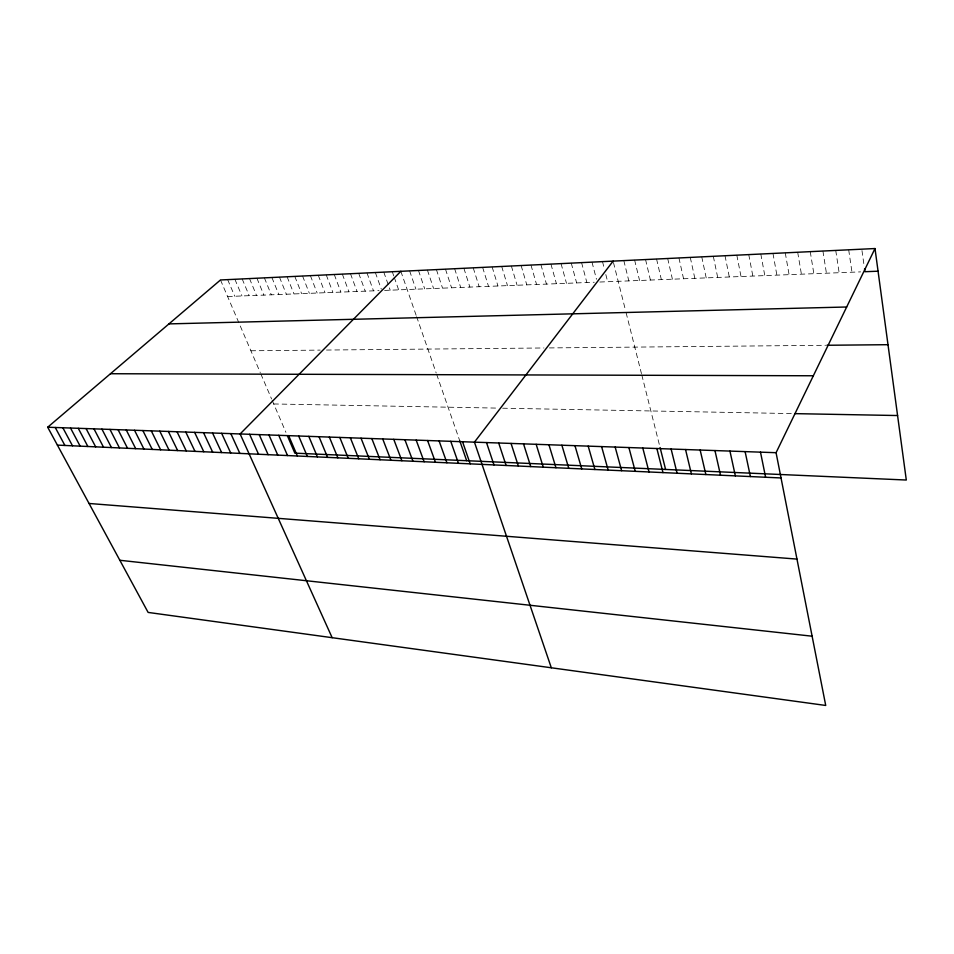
<?xml version="1.0" encoding="UTF-8"?>
<svg xmlns="http://www.w3.org/2000/svg" width="954" height="954" viewBox="0 0 954 954"><rect width="100%" height="100%" fill="white"/><g stroke="black" fill="none" stroke-linecap="round" stroke-linejoin="round"><path stroke-width="0.72" stroke-dasharray="4.77 3.58" d="M227.601 296.515L379.036 290.624M384.605 290.41L594.27 282.241M599.827 282.026L860.627 271.878M250.89 350.774L320.174 350.106M326.495 350.046L543.935 347.971M549.409 347.924L825.592 345.288M273.738 403.959L496.784 408.097M502.663 408.205L793.323 413.607M220.493 279.975L260.275 372.609M260.824 373.885L271.604 398.999M272.14 400.239L285.926 432.353M227.66 279.629L234.744 296.241M234.887 279.283L241.946 295.955M242.173 278.938L249.197 295.68M249.519 278.58L256.519 295.394M256.912 278.222L263.888 295.108M264.377 277.864L271.318 294.81M271.89 277.507L278.806 294.524M279.474 277.137L286.343 294.226M287.106 276.779L293.951 293.939M294.81 276.41L301.619 293.641M302.573 276.028L309.358 293.331M310.396 275.658L317.145 293.033M318.278 275.277L325.004 292.723M326.232 274.895L332.922 292.413M334.258 274.513L340.9 292.103M342.343 274.12L348.949 291.793M350.488 273.726L357.058 291.483M358.704 273.333L365.239 291.161M366.992 272.939L373.491 290.839M375.351 272.534L381.314 289.134M383.782 272.128L390.198 290.183M392.273 271.723L393.752 275.909M394.24 277.304L398.653 289.861M400.847 271.318L416.182 315.44M416.612 316.656L436.181 372.978M436.67 374.373L459.697 440.641M409.624 270.888L415.908 289.193M418.472 270.471L424.709 288.847M427.392 270.042L433.593 288.502M436.395 269.6L442.549 288.156M445.482 269.171L451.576 287.798M454.641 268.73L460.699 287.44M463.882 268.289L469.881 287.082M473.22 267.835L479.158 286.725M482.629 267.382L488.52 286.367M492.121 266.929L497.964 285.997M501.697 266.464L507.48 285.628M511.368 266.011L517.092 285.246M521.122 265.534L526.799 284.876M530.973 265.069L536.577 284.495M540.906 264.592L546.463 284.113M550.935 264.103L556.42 283.72M561.059 263.614L566.485 283.326M571.267 263.125L576.633 282.933M581.582 262.636L586.877 282.539M591.993 262.135L596.477 279.272M602.499 261.635L604.347 268.801M605.814 274.549L607.662 281.728M613.47 262.565L625.419 309.99M626.098 312.673L641.458 373.622M641.792 374.934L659.381 444.779M623.821 260.609L628.829 280.905M634.625 260.084L639.574 280.488M645.548 259.56L650.413 280.059M656.567 259.035L661.361 279.641M667.693 258.498L672.403 279.2M678.938 257.962L683.565 278.771M690.279 257.413L694.834 278.329M701.75 256.864L706.21 277.888M713.318 256.304L717.694 277.447M725.016 255.744L729.297 276.994M736.822 255.183L741.019 276.541M748.747 254.611L752.861 276.076M760.803 254.026L764.81 275.611M772.967 253.442L776.89 275.134M785.261 252.846L789.089 274.669M797.687 252.25L801.408 274.18M810.244 251.653L813.857 273.703M822.92 251.045L826.426 273.214M835.74 250.425L839.138 272.713M848.69 249.805L851.982 272.212M861.975 250.58L864.157 266.083"/><path stroke-width="1.43" d="M776.067 452.697L874.997 248.541L220.493 279.975L47.7 427.225L148.12 612.42L825.723 705.459L776.067 452.697L47.7 427.225M613.112 261.122L474.448 442.143L551.317 667.776M400.847 271.318L240.11 433.951L332.147 637.677M878.062 271.198L864.956 271.711L864.551 268.897M168.953 323.895L846.675 306.997M826.951 345.265L887.995 344.692M110.485 373.729L813.345 375.769M794.754 413.631L897.583 415.539M57.395 445.113L781.028 477.954M89.044 503.473L796.972 559.092M119.846 560.272L812.116 636.199M55.237 427.487L64.92 445.458M62.845 427.762L72.504 445.804M70.513 428.024L80.148 446.15M78.264 428.298L87.875 446.496M86.075 428.573L95.662 446.854M93.969 428.847L103.521 447.211M101.923 429.121L111.463 447.569M109.96 429.407L119.465 447.927M118.069 429.694L127.55 448.297M126.25 429.98L135.706 448.666M134.514 430.266L143.935 449.048M142.861 430.552L152.246 449.417M151.281 430.85L160.63 449.799M159.783 431.148L169.096 450.181M168.357 431.446L177.647 450.574M177.027 431.757L186.28 450.968M185.78 432.055L194.986 451.361M194.616 432.365L203.786 451.755M203.536 432.675L212.67 452.16M212.539 432.997L221.638 452.566M221.638 433.307L230.701 452.983M230.832 433.629L239.848 453.4M249.626 434.285L258.546 454.247M259.226 434.619L268.11 454.676M268.945 434.964L277.769 455.118M278.747 435.31L287.524 455.559M287.428 435.847L294.858 453.15L906.3 480.029L874.997 248.541M288.657 435.656L297.386 456M298.674 436.002L307.343 456.453M308.798 436.36L317.408 456.918M319.018 436.717L327.58 457.371M329.357 437.075L337.859 457.837M339.803 437.445L348.246 458.314M350.356 437.814L358.74 458.791M361.029 438.184L369.353 459.268M371.821 438.566L380.074 459.756M382.721 438.947L390.913 460.245M393.752 439.329L401.872 460.746M404.901 439.722L412.951 461.247M416.171 440.116L424.148 461.76M427.571 440.509L435.465 462.273M439.09 440.915L446.913 462.785M450.741 441.32L458.48 463.31M459.697 440.641L466.673 460.699M462.535 441.726L470.191 463.847M486.504 442.573L493.993 464.932M498.703 443.002L506.109 465.48M511.046 443.431L518.356 466.029M523.531 443.86L530.734 466.589M536.16 444.302L543.267 467.162M548.932 444.755L555.955 467.734M561.87 445.208L568.775 468.319M574.952 445.661L581.761 468.915M588.189 446.126L594.891 469.511M601.592 446.591L608.175 470.107M615.163 447.068L621.626 470.716M628.889 447.545L635.245 471.336M642.793 448.034L649.018 471.968M656.865 448.523L662.97 472.6M660.085 447.545L665.594 469.451M671.115 449.024L677.09 473.232M685.544 449.525L691.388 473.888M700.153 450.038L705.865 474.543M714.951 450.55L720.52 475.211M729.941 451.075L735.355 475.879M745.11 451.612L750.393 476.559M760.493 452.148L765.609 477.25"/></g></svg>
